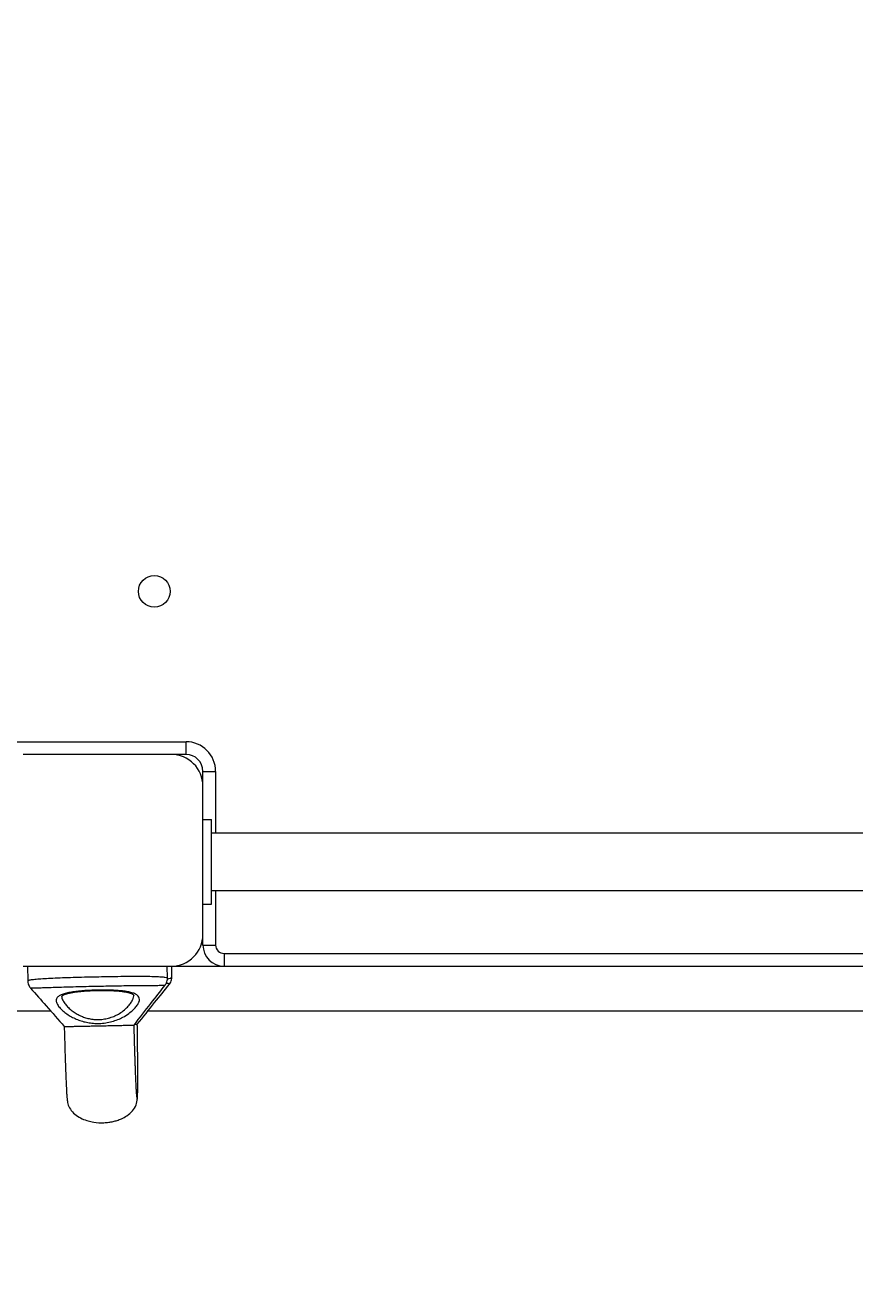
# Model space of a CAD drawing. Header units: millimetres. Extents: x -11024 to 8278, y -7837 to 5770.
# Drawn here: x -4197 to -3805, y 461 to 1057 of the extents above; entities that cross this region are included whole.
import ezdxf

# ---------------------------------------------------------------- set-up
doc = ezdxf.new("R2010")
doc.units = ezdxf.units.MM
for name, color, linetype in [('DIKOM_ОБЪЕКТ', 7, 'Continuous'), ('DIKOM_РАЗМЕР_ЗОНА', 7, 'Continuous'), ('DIKOM_РАЗМЕР_ОБЪЕКТА', 7, 'Continuous')]:
    doc.layers.add(name, color=color, linetype=linetype)
doc.styles.add('style1', font='arial.ttf', dxfattribs={"width": 0.8})
doc.dimstyles.new('1-50', dxfattribs={"dimtxt": 300, "dimasz": 200, "dimexe": 100, "dimexo": 0, "dimgap": 100, "dimtad": 1, "dimtxsty": 'style1', "dimcen": 200, "dimclrd": 7, "dimclre": 7, "dimclrt": 7, "dimadec": 1, "dimazin": 2, "dimtfac": 1, "dimtmove": 0, "dimatfit": 2, "dimfxl": 0, "dimlwd": 25, "dimlwe": 18, "dimarcsym": 0})

# ---------------------------------------------------------------- blocks, each defined once
blk = doc.blocks.new('*D9')
at = {"layer": 'Defpoints', "color": 0, "transparency": 16777216}
for p in [(3740.68, 3707.51), (-8191.56, -3797.25), (-1076.12, -3797.25)]:
    blk.add_point(p, dxfattribs=at)
at = {"layer": 'DIKOM_РАЗМЕР_ОБЪЕКТА', "color": 7, "lineweight": 18, "transparency": 16777216}
for p, q in [((3740.68, 3707.51), (-8291.56, 3707.51)), ((-1076.12, -3797.25), (-8291.56, -3797.25))]:
    blk.add_line(p, q, dxfattribs=at)
at = {"layer": 'DIKOM_РАЗМЕР_ОБЪЕКТА', "color": 7, "lineweight": 25, "transparency": 16777216}
blk.add_line((-8191.56, 3507.51), (-8191.56, -3597.25), dxfattribs=at)
at = {"layer": 'DIKOM_РАЗМЕР_ОБЪЕКТА', "color": 7, "transparency": 16777216}
for points in [[(-8224.9, 3507.51), (-8158.23, 3507.51), (-8191.56, 3707.51)], [(-8224.9, -3597.25), (-8158.23, -3597.25), (-8191.56, -3797.25)]]:
    blk.add_solid(points, dxfattribs=at)
at = {"layer": 'DIKOM_РАЗМЕР_ОБЪЕКТА', "color": 7, "transparency": 16777216, "insert": (-8444.74, -44.87), "char_height": 300, "attachment_point": 5, "rotation": 90, "style": 'style1'}
blk.add_mtext('7500', dxfattribs=at)
blk = doc.blocks.new('*D11')
at = {"layer": 'Defpoints', "color": 0, "transparency": 16777216}
for p in [(3316.13, 5770.14), (-10574.15, -5797.25), (-1580.09, -5797.25)]:
    blk.add_point(p, dxfattribs=at)
at = {"layer": 'DIKOM_РАЗМЕР_ЗОНА', "color": 7, "lineweight": 18, "transparency": 16777216}
for p, q in [((3316.13, 5770.14), (-10674.15, 5770.14)), ((-1580.09, -5797.25), (-10674.15, -5797.25))]:
    blk.add_line(p, q, dxfattribs=at)
at = {"layer": 'DIKOM_РАЗМЕР_ЗОНА', "color": 7, "lineweight": 25, "transparency": 16777216}
blk.add_line((-10574.15, 5570.14), (-10574.15, -5597.25), dxfattribs=at)
at = {"layer": 'DIKOM_РАЗМЕР_ЗОНА', "color": 7, "transparency": 16777216}
for points in [[(-10607.49, 5570.14), (-10540.82, 5570.14), (-10574.15, 5770.14)], [(-10607.49, -5597.25), (-10540.82, -5597.25), (-10574.15, -5797.25)]]:
    blk.add_solid(points, dxfattribs=at)
at = {"layer": 'DIKOM_РАЗМЕР_ЗОНА', "color": 7, "transparency": 16777216, "insert": (-10827.33, -172.99), "char_height": 300, "attachment_point": 5, "rotation": 90, "style": 'style1'}
blk.add_mtext('11500', dxfattribs=at)

msp = doc.modelspace()

# ---------------------------------------------------------------- linework, layer by layer
at = {"layer": 'DIKOM_ОБЪЕКТ', "color": 7, "linetype": 'Continuous', "lineweight": 15}
for p, q in [((-4202.616, 719.171), (-4120.616, 719.171)), ((-4120.616, 713.171), (-4120.616, 719.171)), ((-4127.616, 713.171), (-4197.616, 713.171)), ((-4120.616, 713.171), (-4127.616, 713.171)), ((-4112.616, 705.171), (-4106.616, 705.171)), ((-4112.616, 698.171), (-4112.616, 705.171)), ((-4106.616, 705.171), (-4106.616, 675.97)), ((-4112.616, 628.171), (-4112.616, 698.171)), ((-4112.616, 682.47), (-4108.616, 682.47)), ((-4108.616, 642.47), (-4108.616, 682.47)), ((-3476.184, 675.97), (-4108.616, 675.97)), ((-4108.616, 648.97), (-3476.184, 648.97)), ((-4106.616, 648.97), (-4106.616, 623.171)), ((-4112.616, 642.47), (-4108.616, 642.47)), ((-4112.616, 623.171), (-4112.616, 628.171)), ((-4112.616, 623.171), (-4106.616, 623.171)), ((-4102.616, 619.171), (-4102.616, 613.171)), ((-4102.616, 619.171), (-3476.184, 619.171)), ((-4197.616, 613.171), (-4127.616, 613.171)), ((-4195.542, 613.171), (-4195.397, 606.185)), ((-4129.41, 607.495), (-4129.527, 613.171)), ((-4127.278, 608.088), (-4127.383, 613.173)), ((-4127.383, 613.171), (-3476.184, 613.171)), ((-4211.888, 592.171), (-4184.686, 592.171)), ((-4138.493, 592.171), (-3476.184, 592.171))]:
    msp.add_line(p, q, dxfattribs=at)
msp.add_circle((-4135.616, 790.171), 7.5, dxfattribs=at)
for centre, radius, start, end in [((-4120.616, 705.171), 14, 0, 90), ((-4127.616, 698.171), 15, 0, 90), ((-4120.616, 705.171), 8, 0, 90), ((-4127.616, 628.171), 15, 270, 0), ((-4102.616, 623.171), 10, 180, 270), ((-4102.616, 623.171), 4, 180, 270)]:
    msp.add_arc(centre, radius, start, end, dxfattribs=at)
for points, knots in [([(-4195.322, 606.187), (-4195.346, 606.213), (-4195.485, 606.366), (-4194.827, 606.601), (-4193.301, 606.893), (-4190.839, 607.146), (-4187.566, 607.374), (-4183.606, 607.578), (-4179.008, 607.764), (-4173.982, 607.931), (-4168.58, 608.08), (-4163.256, 608.202), (-4157.919, 608.303), (-4152.687, 608.38), (-4147.529, 608.429), (-4142.748, 608.443), (-4138.564, 608.414), (-4135.023, 608.334), (-4132.273, 608.198), (-4130.403, 607.987), (-4129.457, 607.756), (-4129.507, 607.56), (-4129.524, 607.492)], [0, 0, 0, 0, 0.0110584, 0.0654628, 0.1183324, 0.1727321, 0.2255988, 0.2799974, 0.3328603, 0.3872573, 0.4401237, 0.4945231, 0.5415125, 0.5943938, 0.6488049, 0.7016987, 0.756128, 0.8090711, 0.8635543, 0.9167039, 0.9714076, 1, 1, 1, 1]), ([(-4195.354, 606.185), (-4195.356, 605.951), (-4195.36, 605.321), (-4195.057, 604.37), (-4194.592, 603.451), (-4194.21, 603.005), (-4194.038, 602.804)], [0, 0, 0, 0, 0.1791999, 0.4824564, 0.7667599, 1, 1, 1, 1]), ([(-4194.038, 602.788), (-4191.569, 599.994), (-4186.04, 593.736), (-4180.96, 587.923), (-4178.148, 584.706)], [0, 0, 0, 0, 0.44653149, 1, 1, 1, 1]), ([(-4130.558, 604.173), (-4130.662, 604.127), (-4130.872, 604.032), (-4132.241, 603.994), (-4134.301, 603.976), (-4137.09, 603.962), (-4140.473, 603.939), (-4144.415, 603.9), (-4148.787, 603.845), (-4153.509, 603.774), (-4158.24, 603.691), (-4163.059, 603.596), (-4167.864, 603.491), (-4172.741, 603.373), (-4177.347, 603.249), (-4181.59, 603.125), (-4185.337, 603.003), (-4188.529, 602.891), (-4191.064, 602.796), (-4192.879, 602.743), (-4193.904, 602.735), (-4193.96, 602.818), (-4193.981, 602.851)], [0, 0, 0, 0, 0.0507063, 0.1032986, 0.1558847, 0.2072315, 0.2585726, 0.3093051, 0.3600357, 0.4104647, 0.4608887, 0.5049842, 0.5553364, 0.6056869, 0.6562361, 0.706795, 0.7577903, 0.8087955, 0.8605936, 0.912402, 0.9657032, 1, 1, 1, 1]), ([(-4145.157, 585.388), (-4142.514, 588.784), (-4137.569, 595.138), (-4132.77, 601.292), (-4130.535, 604.157)], [0, 0, 0, 0, 0.5345123, 1, 1, 1, 1]), ([(-4143.62, 585.778), (-4140.877, 589.199), (-4135.758, 595.585), (-4130.788, 601.772), (-4128.48, 604.645)], [0, 0, 0, 0, 0.5357014, 1, 1, 1, 1]), ([(-4130.554, 604.17), (-4130.406, 604.358), (-4130.047, 604.817), (-4129.637, 605.775), (-4129.4, 606.727), (-4129.436, 607.312), (-4129.447, 607.496)], [0, 0, 0, 0, 0.2200388, 0.5352676, 0.8541557, 1, 1, 1, 1]), ([(-4128.539, 604.694), (-4128.506, 604.704), (-4128.355, 604.748), (-4128.752, 604.897), (-4129.647, 605.086), (-4129.953, 605.15)], [0, 0, 0, 0, 0.1576055, 0.7127602, 1, 1, 1, 1]), ([(-4129.435, 607.101), (-4129.177, 607.165), (-4128.198, 607.406), (-4127.432, 607.755), (-4127.383, 607.988), (-4127.362, 608.086)], [0, 0, 0, 0, 0.1712206, 0.6497629, 1, 1, 1, 1]), ([(-4128.492, 604.648), (-4128.458, 604.685), (-4128.205, 604.953), (-4127.785, 605.658), (-4127.401, 606.737), (-4127.231, 607.595), (-4127.291, 608.045), (-4127.297, 608.095)], [0, 0, 0, 0, 0.0477561, 0.3494082, 0.6540401, 0.9616448, 1, 1, 1, 1]), ([(-4181.914, 596.544), (-4181.918, 596.569), (-4181.988, 597.035), (-4181.878, 597.886), (-4181.058, 598.892), (-4179.637, 599.706), (-4177.773, 600.336), (-4175.46, 600.842), (-4172.836, 601.232), (-4169.904, 601.532), (-4166.806, 601.742), (-4163.561, 601.873), (-4160.317, 601.924), (-4157.102, 601.893), (-4154.061, 601.776), (-4151.22, 601.563), (-4148.705, 601.246), (-4146.539, 600.807), (-4144.815, 600.238), (-4143.545, 599.512), (-4142.778, 598.623), (-4142.519, 597.545), (-4142.712, 596.597), (-4143.162, 595.531), (-4143.905, 594.333), (-4145.466, 592.59), (-4147.623, 590.77), (-4150.147, 589.172), (-4152.861, 587.904), (-4155.585, 586.992), (-4158.565, 586.369), (-4161.533, 586.111), (-4164.411, 586.184), (-4167.05, 586.525), (-4169.567, 587.114), (-4171.971, 587.932), (-4174.259, 588.978), (-4176.478, 590.281), (-4178.496, 591.781), (-4180.204, 593.422), (-4181.476, 595.068), (-4181.766, 596.047), (-4181.914, 596.544)], [0, 0, 0, 0, 0.0016577, 0.030715, 0.0608544, 0.087437, 0.1148576, 0.1404864, 0.1668631, 0.1921955, 0.2182438, 0.243465, 0.2693935, 0.2945602, 0.3204281, 0.3455491, 0.3713681, 0.3964599, 0.4222517, 0.4474063, 0.4732669, 0.4988791, 0.5252045, 0.5322369, 0.5606709, 0.5899267, 0.6207374, 0.6524969, 0.6764876, 0.7010729, 0.7252222, 0.7502202, 0.7713391, 0.7930522, 0.8138302, 0.8350574, 0.8583239, 0.8820433, 0.9098459, 0.9383302, 0.9686302, 1, 1, 1, 1]), ([(-4179.305, 598.798), (-4179.305, 598.805), (-4179.311, 598.893), (-4179.295, 598.899), (-4179.236, 599.029), (-4178.98, 599.273), (-4178.419, 599.613), (-4177.557, 599.976), (-4176.413, 600.328), (-4174.977, 600.656), (-4173.289, 600.947), (-4171.375, 601.198), (-4169.269, 601.403), (-4167.027, 601.564), (-4164.689, 601.678), (-4162.301, 601.745), (-4159.914, 601.765), (-4157.569, 601.735), (-4155.314, 601.655), (-4153.192, 601.522), (-4151.249, 601.333), (-4149.527, 601.09), (-4148.071, 600.795), (-4146.907, 600.459), (-4146.074, 600.108), (-4145.571, 599.786), (-4145.354, 599.54), (-4145.328, 599.503), (-4145.321, 599.385), (-4145.317, 599.328)], [0, 0, 0, 0, 0.0040686, 0.0473812, 0.083524, 0.1161528, 0.151092, 0.1859415, 0.2224147, 0.2600273, 0.2985824, 0.33826, 0.3783386, 0.4189543, 0.4597038, 0.5004778, 0.5415737, 0.5822741, 0.6231355, 0.6636628, 0.7038538, 0.7437374, 0.782333, 0.8205578, 0.8571818, 0.8922102, 0.9282364, 0.9658037, 1, 1, 1, 1]), ([(-4179.238, 598.791), (-4179.254, 598.65), (-4179.322, 598.076), (-4178.791, 596.862), (-4177.752, 595.257), (-4176.25, 593.612), (-4174.532, 592.133), (-4172.619, 590.832), (-4170.667, 589.794), (-4168.587, 588.973), (-4166.428, 588.382), (-4164.132, 588.037), (-4161.68, 587.951), (-4159.154, 588.193), (-4157.434, 588.583), (-4155.764, 589.086), (-4154.141, 589.708), (-4151.822, 590.949), (-4149.666, 592.524), (-4147.833, 594.306), (-4146.486, 596.029), (-4145.826, 597.226), (-4145.433, 598.288), (-4145.248, 598.888), (-4145.325, 599.289), (-4145.333, 599.325)], [0, 0, 0, 0, 0.01981486, 0.08104862, 0.14232715, 0.19808176, 0.25383019, 0.29952261, 0.34518754, 0.38526921, 0.4253258, 0.4657248, 0.50610349, 0.5510002, 0.5959285, 0.59891233, 0.64543689, 0.69200986, 0.75338832, 0.81482582, 0.87222131, 0.92959459, 0.94356342, 0.9948212, 1, 1, 1, 1]), ([(-4178.149, 584.704), (-4178.148, 584.68), (-4178.102, 582.934), (-4178.011, 579.616), (-4177.868, 574.758), (-4177.72, 570.081), (-4177.568, 565.642), (-4177.414, 561.563), (-4177.262, 557.946), (-4177.114, 554.881), (-4176.974, 552.443), (-4176.844, 550.688), (-4176.725, 549.587), (-4176.657, 549.428), (-4176.623, 549.348)], [0, 0, 0, 0, 0.0009688, 0.0702355, 0.1445841, 0.2241958, 0.3091188, 0.3990918, 0.4936358, 0.5919295, 0.6929821, 0.7955356, 0.8983218, 1, 1, 1, 1]), ([(-4178.035, 584.708), (-4178.04, 584.707), (-4178.055, 584.703), (-4177.127, 584.716), (-4175.485, 584.744), (-4173.314, 584.784), (-4170.848, 584.831), (-4168.179, 584.884), (-4165.397, 584.939), (-4162.546, 584.998), (-4159.688, 585.057), (-4156.861, 585.116), (-4154.112, 585.175), (-4151.499, 585.232), (-4149.12, 585.286), (-4147.093, 585.333), (-4145.722, 585.368), (-4145.088, 585.386), (-4145.198, 585.387), (-4145.212, 585.387)], [0, 0, 0, 0, 0.0328868, 0.0967535, 0.1608296, 0.2245616, 0.288579, 0.3521549, 0.41618, 0.4798852, 0.5438749, 0.607391, 0.670856, 0.7349009, 0.7987416, 0.8627072, 0.9267503, 0.9907502, 1, 1, 1, 1]), ([(-4143.696, 551.067), (-4143.729, 551.127), (-4143.795, 551.244), (-4143.91, 552.401), (-4144.029, 554.09), (-4144.145, 556.157), (-4144.255, 558.42), (-4144.357, 560.741), (-4144.448, 563.007), (-4144.529, 565.139), (-4144.6, 567.077), (-4144.664, 568.941), (-4144.734, 571.009), (-4144.817, 573.594), (-4144.917, 576.833), (-4145.03, 580.742), (-4145.113, 583.652), (-4145.155, 585.323), (-4145.157, 585.392)], [0, 0, 0, 0, 0.1098162, 0.2185273, 0.3167714, 0.4043394, 0.4814039, 0.5484966, 0.6063316, 0.655599, 0.6970153, 0.7312919, 0.7686602, 0.8155615, 0.8704441, 0.9315954, 0.9971807, 1, 1, 1, 1]), ([(-4144.883, 585.74), (-4144.507, 585.75), (-4143.785, 585.768), (-4143.719, 585.774), (-4143.688, 585.776)], [0, 0, 0, 0, 0.5213527, 1, 1, 1, 1]), ([(-4143.674, 550.049), (-4143.639, 550.169), (-4143.573, 550.399), (-4143.499, 551.744), (-4143.449, 553.588), (-4143.417, 555.791), (-4143.4, 558.173), (-4143.395, 560.597), (-4143.397, 562.949), (-4143.405, 565.152), (-4143.415, 567.146), (-4143.428, 569.057), (-4143.445, 571.165), (-4143.472, 574.157), (-4143.519, 578.389), (-4143.57, 582.451), (-4143.612, 585.155), (-4143.622, 585.781)], [0, 0, 0, 0, 0.1175692, 0.2255743, 0.32311, 0.4099882, 0.4864021, 0.5528953, 0.6101829, 0.6589631, 0.6999533, 0.7338675, 0.7708299, 0.817216, 0.8910311, 0.974775, 1, 1, 1, 1]), ([(-4176.72, 550.046), (-4176.617, 549.194), (-4176.403, 547.437), (-4174.885, 544.881), (-4172.599, 542.719), (-4169.816, 541.112), (-4166.979, 540.085), (-4163.522, 539.337), (-4160.249, 539.159), (-4157.176, 539.431), (-4155.088, 539.809), (-4153.083, 540.359), (-4150.858, 541.207), (-4148.328, 542.583), (-4145.824, 544.724), (-4143.934, 547.581), (-4143.722, 549.677), (-4143.618, 550.7)], [0, 0, 0, 0, 0.0644839, 0.133008, 0.2059364, 0.2799156, 0.3488363, 0.4071068, 0.5139775, 0.5643614, 0.6113608, 0.6544128, 0.7019808, 0.769271, 0.8470147, 0.925295, 1, 1, 1, 1])]:
    msp.add_open_spline(points, degree=3, knots=knots, dxfattribs=at)

# ---------------------------------------------------------------- dimensions: what is measured, and where the dimension line sits
at = {"layer": 'DIKOM_РАЗМЕР_ЗОНА'}
dim = msp.add_linear_dim(base=(-10574.155, -5797.252), p1=(3316.126, 5770.14), p2=(-1580.087, -5797.252), angle=90, text='11500', dimstyle='1-50', dxfattribs=at)
dim.commit()
dim.dimension.update_dxf_attribs({"geometry": '*D11', "text_midpoint": (-10574.155, -172.992), "dimtype": 160})
at = {"layer": 'DIKOM_РАЗМЕР_ОБЪЕКТА'}
dim = msp.add_linear_dim(base=(-8191.564, -3797.252), p1=(3740.68, 3707.508), p2=(-1076.116, -3797.252), angle=90, text='7500', dimstyle='1-50', dxfattribs=at)
dim.commit()
dim.dimension.update_dxf_attribs({"geometry": '*D9', "text_midpoint": (-8191.564, -44.872), "dimtype": 160})

doc.saveas('drawing.dxf')
